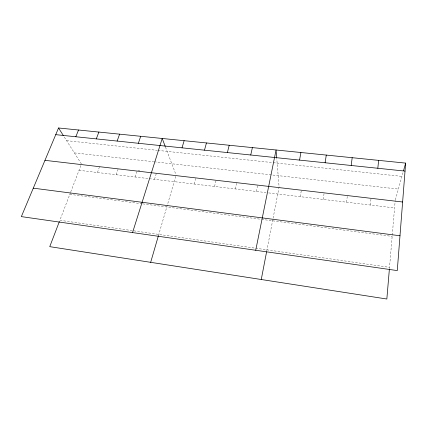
<?xml version="1.0" encoding="UTF-8"?>
<svg xmlns="http://www.w3.org/2000/svg" width="427" height="427" viewBox="0 0 427 427"><rect width="100%" height="100%" fill="white"/><g stroke="black" fill="none" stroke-linecap="round" stroke-linejoin="round"><path stroke-width="0.32" stroke-dasharray="2.13 1.6" d="M389.424 268.636L395.199 200.519M370.321 205.024L371.106 197.717M346.527 202.19L347.461 194.968M323.18 199.409L324.253 192.267M300.261 196.676L301.473 189.62M266.736 251.119L272.96 218.864M273.088 218.218L279.109 187.021L276.755 158.508M256.317 191.44L257.785 184.539M235.245 188.926L236.836 182.105M214.535 186.46L216.243 179.714M194.184 184.032L195.998 177.36M395.375 199.879L403.173 171.964M158.438 235.656L175.929 175.646M154.51 179.303L156.538 172.77M135.167 176.997L137.297 170.533M116.149 174.734L118.375 168.334M97.441 172.503L99.758 166.167M70.514 192.524L59.865 220.279L389.531 267.334M70.749 191.92L81.445 164.037L63.794 136.256M66.596 140.664L157.349 150.336M158.001 150.405L272.57 162.607M273.221 162.676L401.94 176.388M74.373 152.898L153.608 161.748M154.259 161.817L398.396 189.076M137.937 170.608L139.859 170.832M79.043 170.309L148.708 178.614M149.349 178.689L266.064 192.598M268.663 192.908L394.569 207.917M69.814 194.349L142.122 203.786M142.783 203.871L260.982 219.291M261.628 219.377L392.157 236.403M165.479 147.075L175.876 174.451"/><path stroke-width="0.64" d="M405.65 163.109L397.275 270.59L21.35 216.612L58.542 127.983L405.65 163.109L403.531 170.699M389.365 269.288L386.846 299.017L49.745 246.651L59.39 221.522M377.82 168.265L378.637 160.376M351.186 165.484L352.19 157.696M325.102 162.767L326.287 155.076M299.557 160.098L300.912 152.508M261.255 279.509L266.613 251.754M255.72 250.265L276.055 149.994L276.701 157.857M250.729 155.006L252.4 147.598M227.383 152.567L229.203 145.255M204.485 150.181L206.449 142.949M150.667 262.327L158.438 235.656M182.025 147.838L184.122 140.691M132.557 232.582L162.212 138.471L165.244 146.461M138.359 143.28L140.707 136.298M117.131 141.065L119.603 134.163M96.294 138.892L98.877 132.066M75.83 136.757L78.525 130.005M55.74 134.66L405.026 171.104M44.963 160.333L402.618 202.003M33.29 188.163L399.987 235.768M58.542 127.983L63.447 135.701"/></g></svg>
